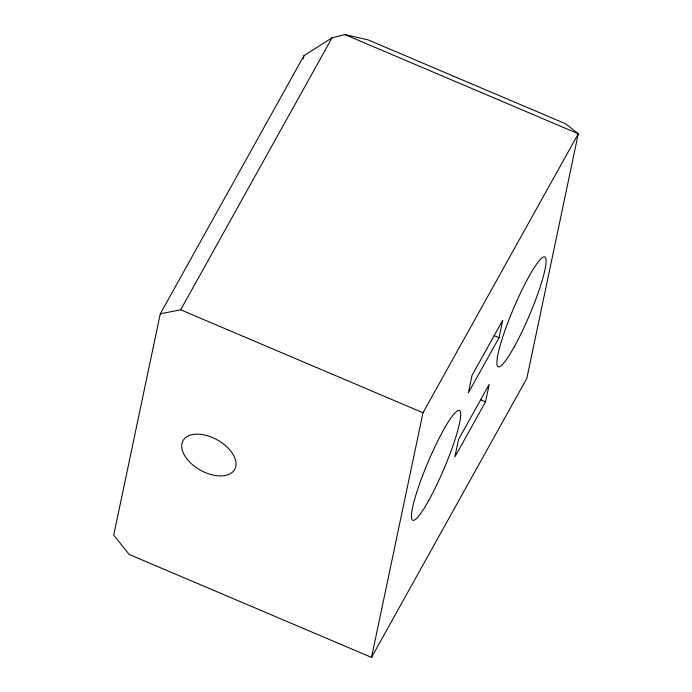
<?xml version="1.0" encoding="UTF-8"?>
<svg xmlns="http://www.w3.org/2000/svg" width="692" height="692" viewBox="0 0 692 692"><rect width="100%" height="100%" fill="white"/><g stroke="black" fill="none" stroke-linecap="round" stroke-linejoin="round"><path stroke-width="1.04" d="M160.276 313.831L113.704 535.176L129.205 554.456L371.526 657.4L526.828 378.386L578.296 133.738L565.658 123.807L368.213 39.928L344.945 34.6L332.091 37.766L303.926 55.741L160.276 313.831L180.673 309.8L422.994 412.752L371.526 657.4M303.278 58.82L303.926 55.741M485.55 401.81L489.227 384.337L458.554 439.446L454.878 456.919L485.55 401.81L480.611 399.716M499.027 337.739L502.703 320.266L472.039 375.367L468.363 392.848L499.027 337.739L494.088 335.637M180.673 309.8L332.091 37.766M422.994 412.752L578.296 133.738L344.945 34.6M514.087 347.107A59.624 8.633 -67 0 0 545.547 257.692A59.624 8.633 -67 0 0 504.866 330.785A59.624 8.633 -67 0 0 514.087 347.107M428.677 500.558A59.624 8.633 -67 0 0 460.137 411.152A59.624 8.633 -67 0 0 419.447 484.244A59.624 8.633 -67 0 0 428.677 500.558M187.238 459.315A29.566 17.335 29.1 0 0 233.931 470.612A29.566 17.335 29.1 0 0 205.463 435.207A29.566 17.335 29.1 0 0 187.238 459.315"/></g></svg>
